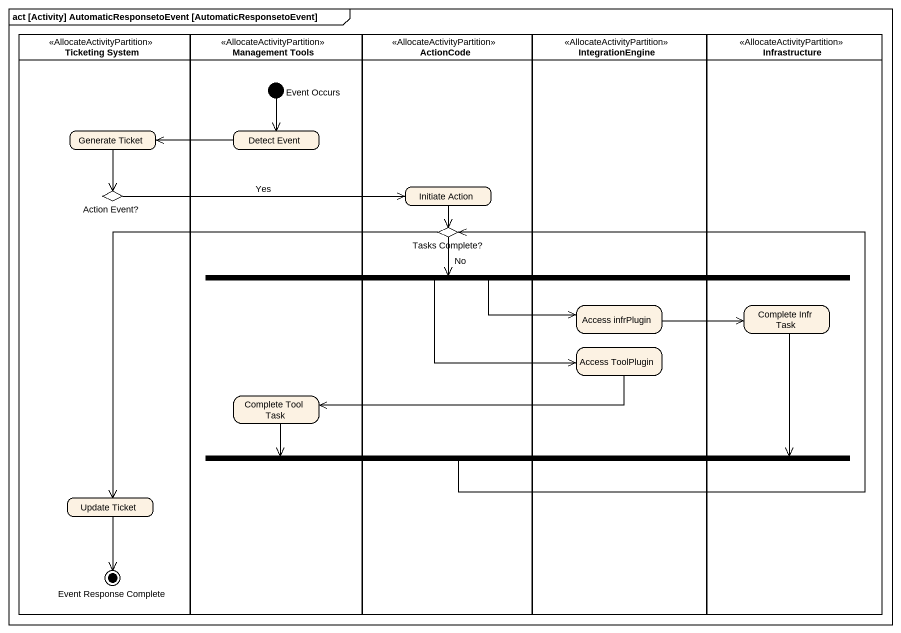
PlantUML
@startuml
mainframe act [Activity] AutomaticResponsetoEvent [AutomaticResponsetoEvent]
hide empty description
state "Ticketing System" as Ticketing_System <<AllocateActivityPartition>> {
  state "Generate Ticket" as Generate_Ticket
  state "Action Event?" as Action_Event <<choice>>
  state "Update Ticket" as Update_Ticket
  state "Event Response Complete" as Event_Response_Complete <<end>>
}
state "Management Tools" as Management_Tools <<AllocateActivityPartition>> {
  state "Event Occurs" as Event_Occurs <<start>>
  state "Detect Event" as Detect_Event
  state "Complete Tool Task" as Complete_Tool_Task
}
state ActionCode <<AllocateActivityPartition>> {
  state "Initiate Action" as Initiate_Action
  state "Tasks Complete?" as Tasks_Complete <<choice>>
}
state IntegrationEngine <<AllocateActivityPartition>> {
  state "Access infrPlugin" as Access_infrPlugin
  state "Access ToolPlugin" as Access_ToolPlugin
}
state Infrastructure <<AllocateActivityPartition>> {
  state "Complete Infr Task" as Complete_Infr_Task
}
state fork1 <<fork>>
state fork2 <<join>>
Event_Occurs --> Detect_Event
Generate_Ticket --> Action_Event
Detect_Event -left-> Generate_Ticket
Action_Event -right-> Initiate_Action : Yes
Initiate_Action --> Tasks_Complete
Tasks_Complete -right-> fork1 : No
Tasks_Complete --> Update_Ticket
fork1 -right-> Access_infrPlugin
fork1 --> Access_ToolPlugin
Access_infrPlugin -right-> Complete_Infr_Task
Complete_Infr_Task -left-> fork2
Access_ToolPlugin -left-> Complete_Tool_Task
Complete_Tool_Task -right-> fork2
fork2 -up-> Tasks_Complete
Update_Ticket --> Event_Response_Complete
@enduml
